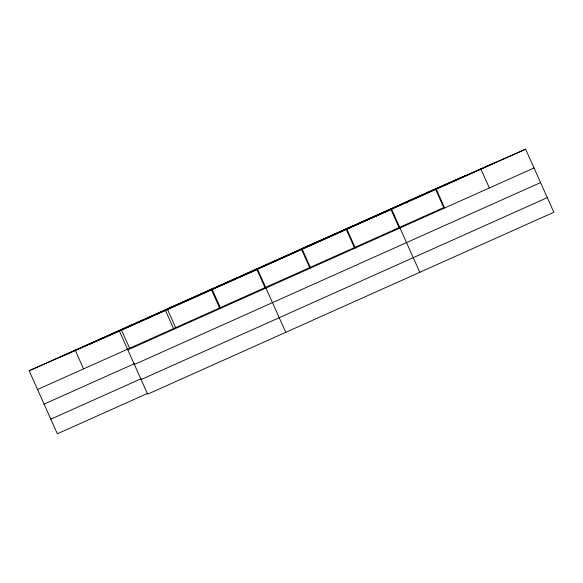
<?xml version="1.0" encoding="UTF-8"?>
<svg xmlns="http://www.w3.org/2000/svg" width="583" height="583" viewBox="0 0 583 583"><rect width="100%" height="100%" fill="white"/><g stroke="black" fill="none" stroke-linecap="round" stroke-linejoin="round"><path stroke-width="0.87" d="M29.15 370.744L435.355 188.834L525.647 149.204L553.85 212.256L147.645 394.166L119.442 331.115L29.15 370.744L57.353 433.796L147.783 393.299M58.949 357.671L465.147 175.753M89.644 344.196L495.849 162.278M119.442 331.115L525.647 149.204M37.538 389.502L443.743 207.584L435.355 188.834M127.83 349.873L534.035 167.955M44.082 404.121L134.505 363.624M134.367 364.492L540.572 182.574M50.816 419.177L141.246 378.68M141.108 379.555L547.313 197.637M480.96 169.216L489.356 187.966M436.281 189.227L444.669 207.978M419.804 272.29L391.601 209.231L301.309 248.861L309.697 267.619M390.668 208.838L399.064 227.596M346.914 229.243L355.302 248.001M345.989 228.849L354.377 247.607M302.234 249.254L310.622 268.012M285.757 332.317L257.548 269.266L167.263 308.895L175.651 327.646M256.622 268.872L265.017 287.63M211.942 288.884L220.33 307.642M211.512 289.882L219.908 308.64M165.477 310.499L173.865 329.257M121.22 329.512L129.615 348.27M75.185 350.128L83.573 368.886"/></g></svg>
